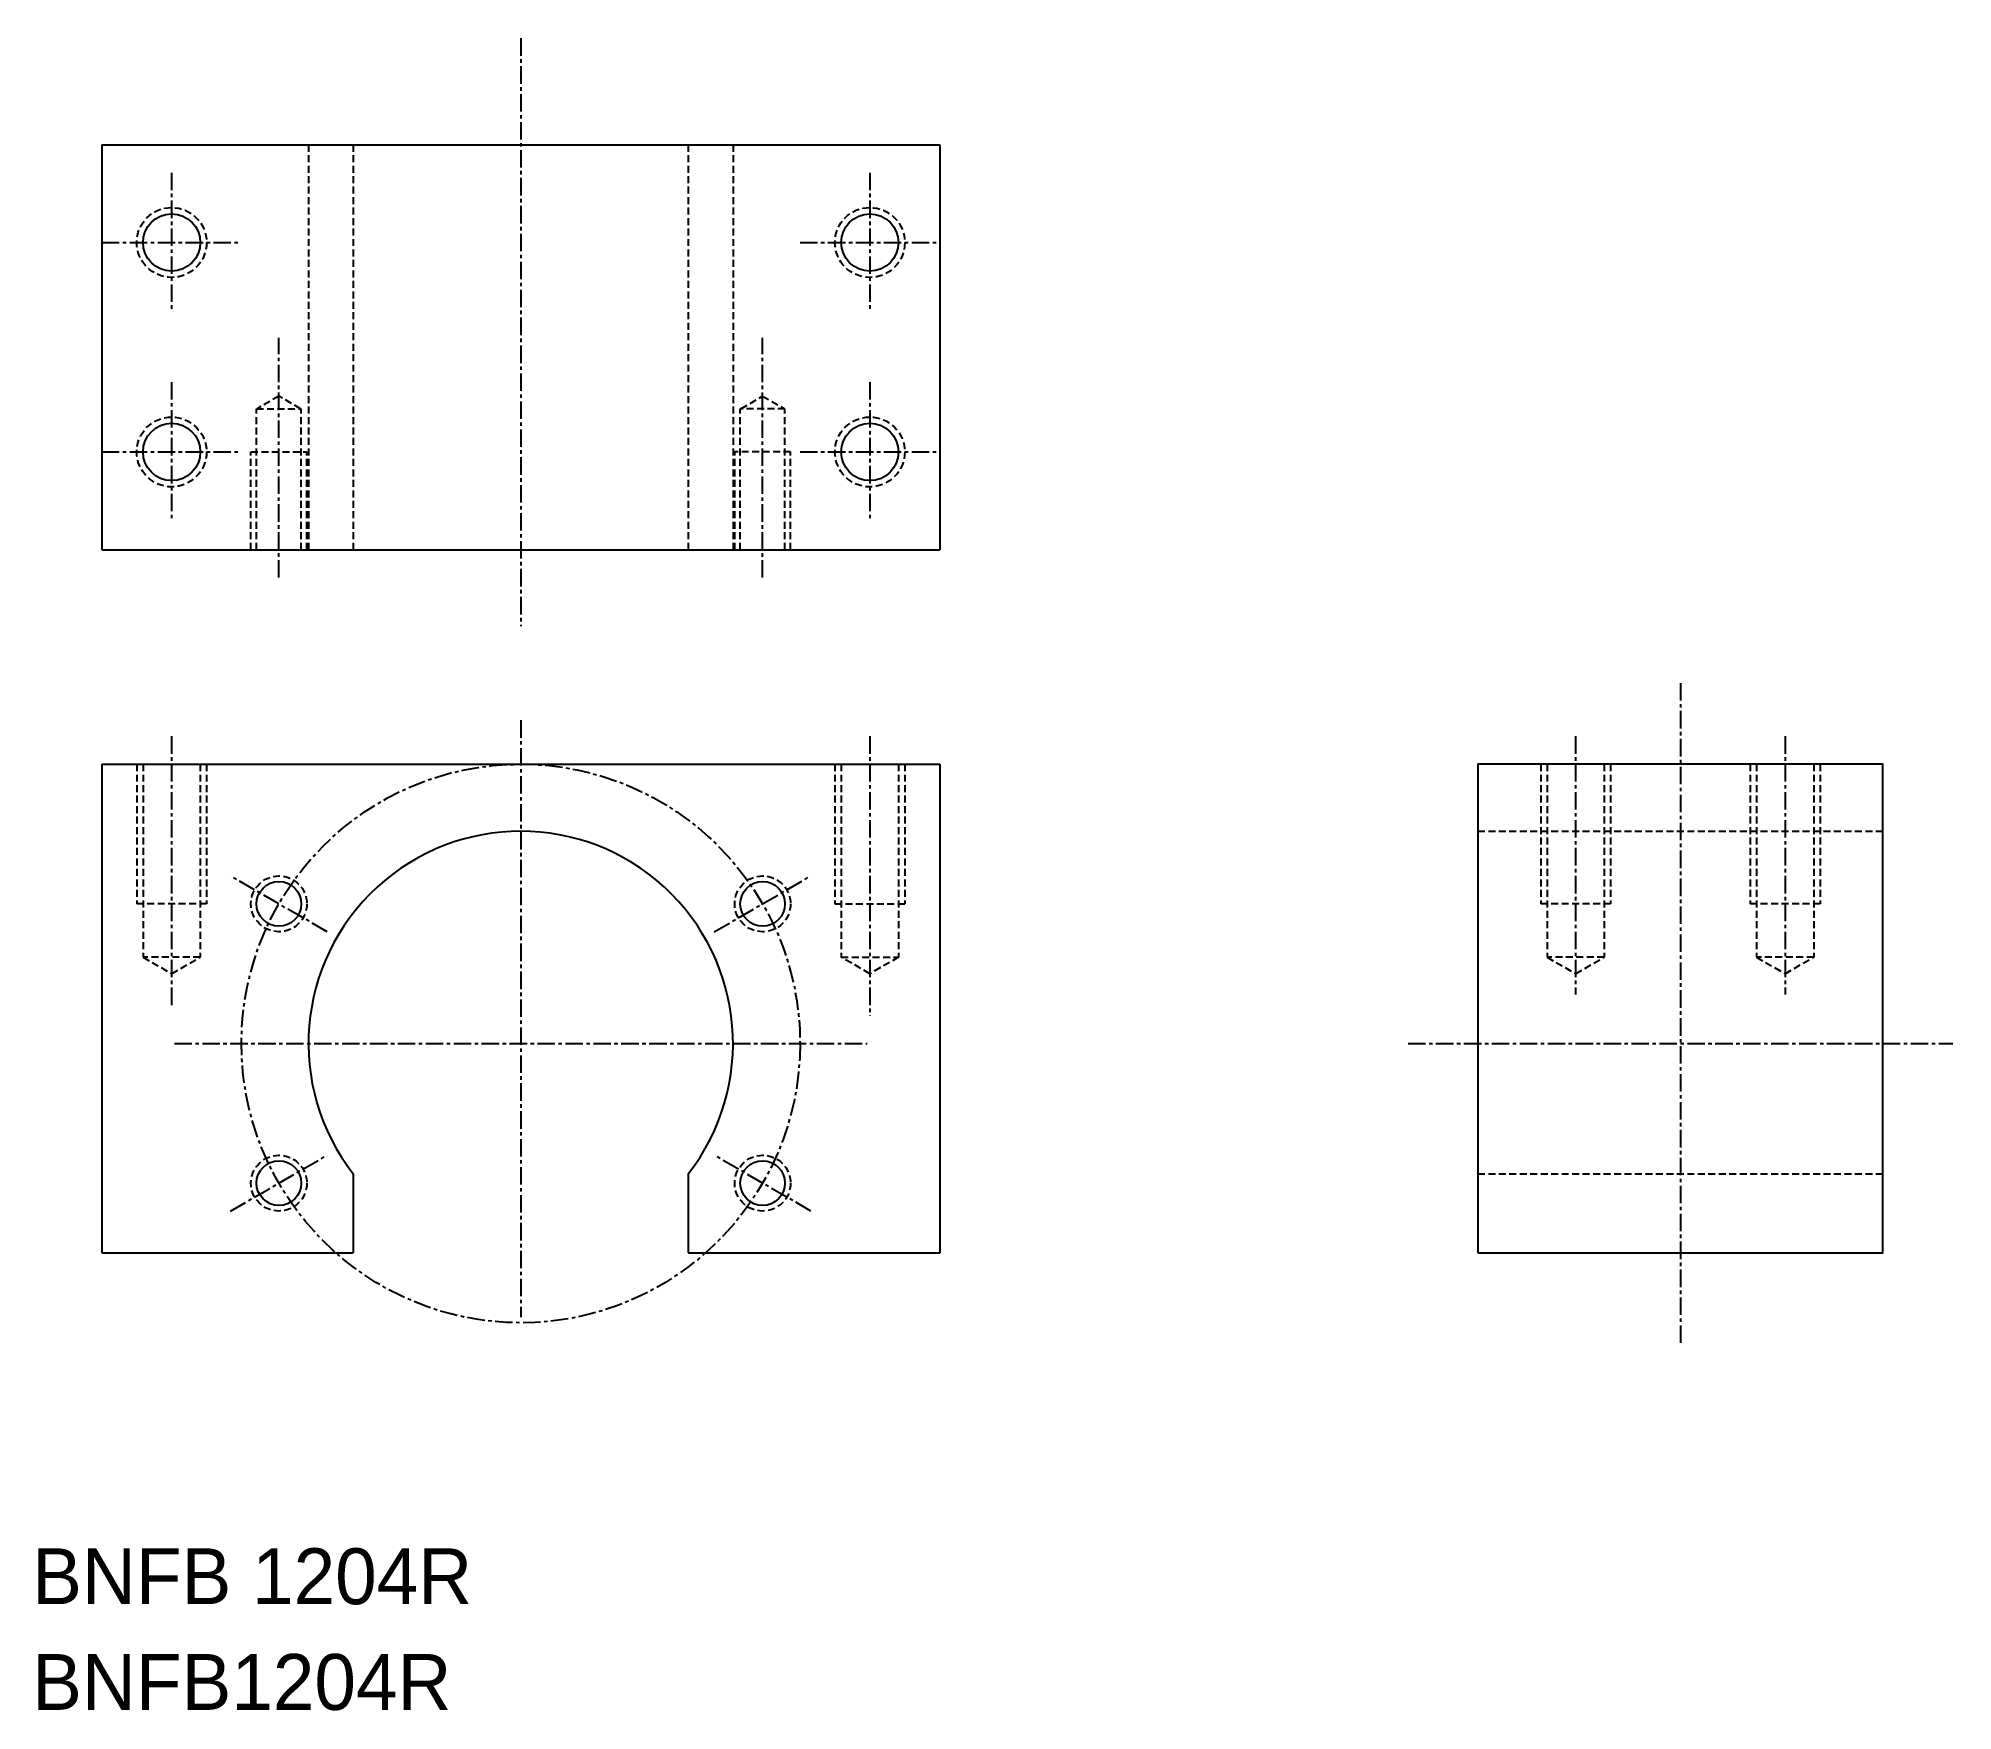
# Model space of a CAD drawing. Extents: x 7 to 144, y 8 to 128.
import ezdxf

# ---------------------------------------------------------------- set-up
doc = ezdxf.new("R2010")
doc.units = 0
doc.linetypes.add('CENTER', pattern=[2, 1.25, -0.25, 0.25, -0.25])
doc.linetypes.add('DASHED', pattern=[0.75, 0.5, -0.25])
doc.layers.get('0').update_dxf_attribs({"linetype": 'CONTINUOUS'})
doc.layers.add('CENTER', color=1, linetype='CENTER')

msp = doc.modelspace()

# ---------------------------------------------------------------- linework, layer by layer
at = {"color": 7, "linetype": 'CONTINUOUS'}
for p, q in [((11.21, 119.98), (71.21, 119.98)), ((11.21, 119.98), (11.21, 90.98)), ((71.21, 119.98), (71.21, 90.98)), ((11.21, 90.98), (71.21, 90.98)), ((11.21, 75.62), (11.21, 40.62)), ((11.21, 75.62), (71.21, 75.62)), ((71.21, 75.62), (71.21, 40.62)), ((29.21, 46.29), (29.21, 40.62)), ((53.21, 46.29), (53.21, 40.62)), ((11.21, 40.62), (29.21, 40.62)), ((53.21, 40.62), (71.21, 40.62))]:
    msp.add_line(p, q, dxfattribs=at)
at = {"color": 3, "linetype": 'DASHED'}
for p, q in [((26.01, 119.98), (26.01, 90.98)), ((29.21, 119.98), (29.21, 90.98)), ((53.21, 119.98), (53.21, 90.98)), ((56.41, 119.98), (56.41, 90.98)), ((23.89, 101.98), (22.34, 101.08)), ((25.44, 101.08), (23.89, 101.98)), ((56.98, 101.08), (58.53, 101.98)), ((58.53, 101.98), (60.08, 101.08)), ((22.29, 90.98), (22.29, 101.08)), ((22.29, 101.08), (25.49, 101.08)), ((25.49, 90.98), (25.49, 101.08)), ((56.93, 90.98), (56.93, 101.08)), ((60.13, 101.08), (56.93, 101.08)), ((60.13, 90.98), (60.13, 101.08)), ((21.89, 90.98), (21.89, 97.98)), ((21.89, 97.98), (25.89, 97.98)), ((25.89, 90.98), (25.89, 97.98)), ((25.89, 90.98), (25.89, 97.98)), ((56.53, 90.98), (56.53, 97.98)), ((56.53, 90.98), (56.53, 97.98)), ((60.53, 97.98), (56.53, 97.98)), ((60.53, 90.98), (60.53, 97.98)), ((13.71, 75.62), (13.71, 65.62)), ((14.16, 75.62), (14.16, 61.8)), ((18.26, 75.62), (18.26, 61.8)), ((18.71, 75.62), (18.71, 65.62)), ((63.71, 75.62), (63.71, 65.62)), ((64.16, 75.62), (64.16, 61.8)), ((68.26, 75.62), (68.26, 61.8)), ((68.71, 75.62), (68.71, 65.62)), ((114.25, 75.62), (114.25, 65.62)), ((114.7, 75.62), (114.7, 61.8)), ((118.8, 75.62), (118.8, 61.8)), ((119.25, 75.62), (119.25, 65.62)), ((129.25, 75.62), (129.25, 65.62)), ((129.7, 75.62), (129.7, 61.8)), ((133.8, 75.62), (133.8, 61.8)), ((134.25, 75.62), (134.25, 65.62)), ((109.75, 70.82), (138.75, 70.82)), ((18.71, 65.62), (13.71, 65.62)), ((63.71, 65.62), (68.71, 65.62)), ((119.25, 65.62), (114.25, 65.62)), ((134.25, 65.62), (129.25, 65.62)), ((14.16, 61.8), (16.21, 60.62)), ((18.26, 61.8), (14.16, 61.8)), ((16.21, 60.62), (18.26, 61.8)), ((66.21, 60.62), (64.16, 61.8)), ((64.16, 61.8), (68.26, 61.8)), ((68.26, 61.8), (66.21, 60.62)), ((118.8, 61.8), (114.7, 61.8)), ((114.7, 61.8), (116.75, 60.62)), ((116.75, 60.62), (118.8, 61.8)), ((133.8, 61.8), (129.7, 61.8)), ((129.7, 61.8), (131.75, 60.62)), ((131.75, 60.62), (133.8, 61.8)), ((109.75, 46.29), (138.75, 46.29))]:
    msp.add_line(p, q, dxfattribs=at)
at = {"color": 7, "linetype": 'CONTINUOUS'}
msp.add_lwpolyline([(109.75, 40.62), (138.75, 40.62), (138.75, 75.62), (109.75, 75.62)], close=True, dxfattribs=at)
at = {"color": 3, "linetype": 'DASHED'}
for centre, radius in [((16.21, 112.98), 2.5), ((66.21, 112.98), 2.5), ((16.21, 97.98), 2.5), ((66.21, 97.98), 2.5), ((23.89, 65.62), 2), ((58.53, 65.62), 2), ((23.89, 45.62), 2), ((58.53, 45.62), 2)]:
    msp.add_circle(centre, radius, dxfattribs=at)
at = {"color": 7, "linetype": 'CONTINUOUS'}
for centre, radius in [((16.21, 112.98), 2.05), ((66.21, 112.98), 2.05), ((16.21, 97.98), 2.05), ((66.21, 97.98), 2.05), ((23.89, 65.62), 1.6), ((58.53, 65.62), 1.6), ((23.89, 45.62), 1.6), ((58.53, 45.62), 1.6)]:
    msp.add_circle(centre, radius, dxfattribs=at)
msp.add_arc((41.21, 55.62), 15.2, 322.1364, 217.8636, dxfattribs=at)
at = {"layer": 'CENTER', "color": 1, "linetype": 'CENTER'}
for p, q in [((41.21, 127.6), (41.21, 85.5)), ((16.21, 117.98), (16.21, 107.98)), ((66.21, 117.98), (66.21, 107.98)), ((11.21, 112.98), (21.21, 112.98)), ((61.21, 112.98), (71.21, 112.98)), ((23.89, 88.98), (23.89, 106.16)), ((58.53, 88.98), (58.53, 106.16)), ((16.21, 102.98), (16.21, 92.98)), ((66.21, 102.98), (66.21, 92.98)), ((11.21, 97.98), (21.21, 97.98)), ((61.21, 97.98), (71.21, 97.98)), ((124.25, 81.43), (124.25, 34.02)), ((41.21, 78.77), (41.21, 36.02)), ((16.21, 77.62), (16.21, 58.22)), ((66.21, 77.62), (66.21, 57.61)), ((116.75, 77.62), (116.75, 59.14)), ((131.75, 77.62), (131.75, 59.14)), ((27.35, 63.62), (20.42, 67.62)), ((55.07, 63.62), (61.99, 67.62)), ((16.41, 55.62), (66.01, 55.62)), ((104.75, 55.62), (143.75, 55.62)), ((20.42, 43.62), (27.35, 47.62)), ((61.99, 43.62), (55.07, 47.62))]:
    msp.add_line(p, q, dxfattribs=at)
msp.add_circle((41.21, 55.62), 20, dxfattribs=at)

# ---------------------------------------------------------------- texts
at = {"color": 7, "linetype": 'CONTINUOUS'}
for s, p in [('BNFB 1204R', (6.22, 15.47)), ('BNFB1204R', (6.22, 7.9))]:
    msp.add_text(s, height=4, dxfattribs=at).set_placement(p)

doc.saveas('drawing.dxf')
